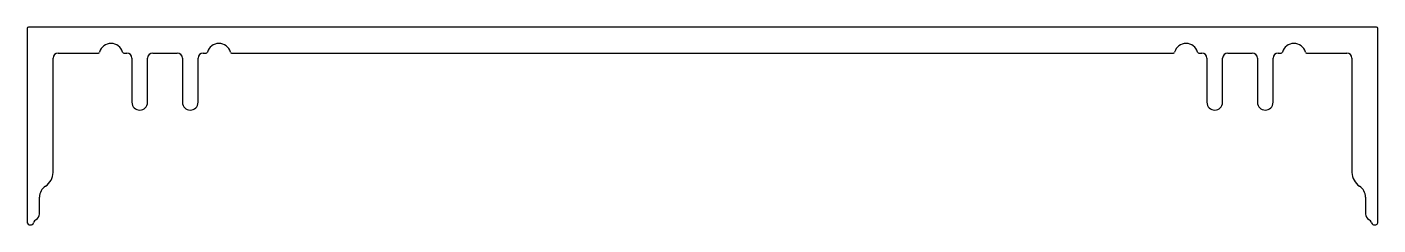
# Model space of a CAD drawing. Extents: x -130 to 130, y 2 to 41.
import ezdxf

# ---------------------------------------------------------------- set-up
doc = ezdxf.new("R2010")
doc.units = 0
doc.layers.get('0').update_dxf_attribs({"linetype": 'CONTINUOUS'})

msp = doc.modelspace()

# ---------------------------------------------------------------- linework, layer by layer
for p, q in [((-129.96, 40.27), (-129.96, 3.14)), ((129.5, 40.57), (-129.66, 40.57)), ((129.8, 3.14), (129.8, 40.27)), ((-124.96, 12.62), (-124.96, 34.57)), ((-123.96, 35.57), (-116.25, 35.57)), ((-111.34, 35.57), (-110.78, 35.57)), ((-109.78, 34.57), (-109.78, 26.09)), ((-106.78, 26.09), (-106.78, 34.57)), ((-105.78, 35.57), (-101.08, 35.57)), ((-100.08, 34.57), (-100.08, 26.09)), ((-97.08, 26.09), (-97.08, 34.57)), ((-96.08, 35.57), (-95.53, 35.57)), ((-90.62, 35.57), (90.45, 35.57)), ((95.36, 35.57), (95.92, 35.57)), ((96.92, 34.57), (96.92, 26.09)), ((99.92, 26.09), (99.92, 34.57)), ((100.92, 35.57), (105.62, 35.57)), ((106.62, 34.57), (106.62, 26.09)), ((109.62, 26.09), (109.62, 34.57)), ((110.62, 35.57), (111.17, 35.57)), ((116.08, 35.57), (123.8, 35.57)), ((124.8, 34.57), (124.8, 12.62)), ((-127.56, 4.61), (-127.56, 7.85)), ((127.4, 7.85), (127.4, 4.61))]:
    msp.add_line(p, q)
for centre, radius, start, end in [((-129.66, 40.27), 0.3, 90, 180), ((129.5, 40.27), 0.3, 0, 90), ((-113.79, 35.09), 2.31, 16.5682, 163.4318), ((-93.07, 35.09), 2.31, 16.5682, 163.4318), ((92.91, 35.09), 2.31, 16.5682, 163.4318), ((113.63, 35.09), 2.31, 16.5682, 163.4318), ((-123.96, 34.57), 1, 90, 180), ((-116.25, 35.82), 0.25, 270, 343.4318), ((-111.34, 35.82), 0.25, 196.5682, 270), ((-110.78, 34.57), 1, 0, 90), ((-105.78, 34.57), 1, 90, 180), ((-101.08, 34.57), 1, 0, 90), ((-96.08, 34.57), 1, 90, 180), ((-95.53, 35.82), 0.25, 270, 343.4318), ((-90.62, 35.82), 0.25, 196.5682, 270), ((90.45, 35.82), 0.25, 270, 343.4318), ((95.36, 35.82), 0.25, 196.5682, 270), ((95.92, 34.57), 1, 360, 90), ((100.92, 34.57), 1, 90, 180), ((105.62, 34.57), 1, 360, 90), ((110.62, 34.57), 1, 90, 180), ((111.17, 35.82), 0.25, 270, 343.4318), ((116.08, 35.82), 0.25, 196.5682, 270), ((123.8, 34.57), 1, 0, 90), ((-108.28, 26.09), 1.5, 180, 360), ((-98.58, 26.09), 1.5, 180, 0), ((98.42, 26.09), 1.5, 180, 360), ((108.12, 26.09), 1.5, 180, 360), ((-128.14, 12.62), 3.18, 302.8372, 360), ((127.98, 12.62), 3.18, 180, 237.1628), ((-125.06, 7.85), 2.5, 122.8372, 180), ((124.9, 7.85), 2.5, 360, 57.1628), ((-129.32, 3.14), 0.64, 180, 270), ((-129.32, 3.14), 0.64, 270, 340.3714), ((-127.61, 2.53), 1.18, 119.0108, 160.3714), ((-128.76, 4.61), 1.2, 299.0108, 360), ((128.6, 4.61), 1.2, 180, 240.9892), ((127.44, 2.53), 1.18, 19.6286, 60.9892), ((129.16, 3.14), 0.64, 199.6286, 270), ((129.16, 3.14), 0.64, 270, 360)]:
    msp.add_arc(centre, radius, start, end)

doc.saveas('drawing.dxf')
